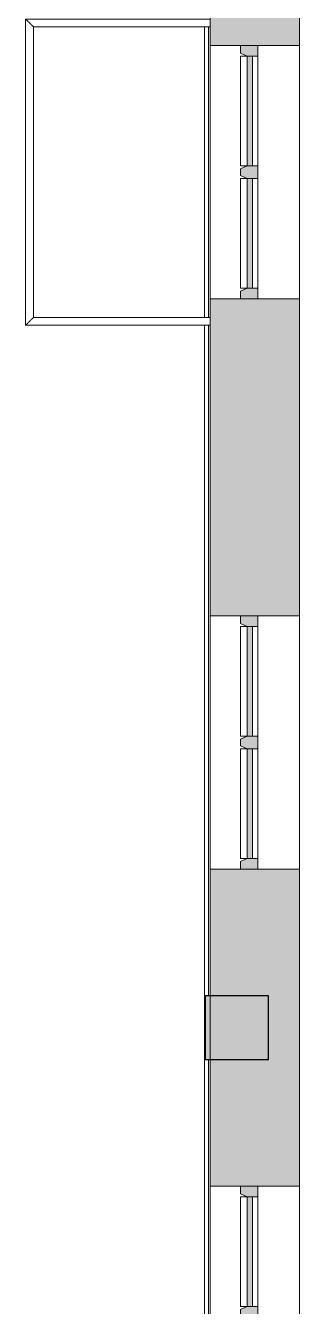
# Model space of a CAD drawing. Header units: inches. Extents: x -3803 to -1421, y -3454 to -210.
# Drawn here: x -3185.4 to -3133.5, y -2649.4 to -2406.9 of the extents above; entities that cross this region are included whole.
import ezdxf

# ---------------------------------------------------------------- set-up
doc = ezdxf.new("R2010")
doc.units = ezdxf.units.IN
doc.header["$MEASUREMENT"] = 0
for name, color, linetype, lineweight in [('A-FLOR-HRAL', 11, 'Continuous', 13), ('A-GLAZ-CURT', 52, 'Continuous', 13), ('A-GLAZ-CWMG', 51, 'Continuous', 13), ('A-WALL', 113, 'Continuous', 13), ('A-WALL-PATT', 111, 'Continuous', 13), ('S-COLS', 52, 'Continuous', 13)]:
    doc.layers.add(name, color=color, linetype=linetype, lineweight=lineweight)

# ---------------------------------------------------------------- blocks, each defined once
blk = doc.blocks.new('15830016-STRUCT_MARTINEZ-MOORE_CENTRAL_v2018_rvt-1-DIMENSION PLAN - LEVEL 2 _579_ - 2__ - CAD')
at = {"layer": 'S-COLS', "lineweight": 5}
blk.add_hatch(color=50, dxfattribs=at).paths.add_polyline_path([(-3139.4, -2602.64), (-3139.4, -2590.64), (-3151.4, -2590.64), (-3151.4, -2602.64)], flags=0)
at = {"layer": 'S-COLS', "color": 253, "lineweight": 25}
for p, q in [((-3139.4, -2590.64), (-3151.4, -2590.64)), ((-3151.4, -2590.64), (-3151.4, -2602.64)), ((-3139.4, -2602.64), (-3139.4, -2590.64)), ((-3151.4, -2602.64), (-3139.4, -2602.64))]:
    blk.add_line(p, q, dxfattribs=at)
blk = doc.blocks.new('level 2 - band2 - level 2 - band-474741-DIMENSION PLAN - LEVEL 2 _579_ - 2__ - CAD')
at = {"layer": 'A-WALL', "lineweight": 20}
for p, q in [((-3151.52, -2407.14), (-3151.52, -2462.14)), ((-3150.77, -2407.14), (-3150.77, -2462.14)), ((-3151.52, -2463.64), (-3151.52, -2715.9)), ((-3150.77, -2463.64), (-3150.77, -2590.64)), ((-3150.77, -2602.64), (-3150.77, -2715.9))]:
    blk.add_line(p, q, dxfattribs=at)
blk = doc.blocks.new('System Panel - Winco Glass-383301-DIMENSION PLAN - LEVEL 2 _579_ - 2__ - CAD')
at = {"layer": 'A-GLAZ-CURT', "lineweight": 9}
blk.add_hatch(color=90, dxfattribs=at).paths.add_polyline_path([(-10.359375, -1), (10.359375, -1), (10.359375, 0), (-10.359375, 0)], flags=0)
at = {"layer": 'A-GLAZ-CURT', "lineweight": 20}
for p, q in [((10.359375, 0), (-10.359375, 0)), ((-10.359375, 0), (-10.359375, -1)), ((10.359375, -1), (10.359375, 0)), ((-10.359375, -1), (10.359375, -1))]:
    blk.add_line(p, q, dxfattribs=at)
blk = doc.blocks.new('Rectangular Mullion - Winco Accent Full_Left-Large-383303-DIMENSION PLAN - LEVEL 2 _579_ - 2__ - CAD')
at = {"layer": 'A-GLAZ-CWMG', "lineweight": 9}
blk.add_hatch(color=90, dxfattribs=at).paths.add_polyline_path([(-2.06, 2), (0, 2), (0, -1.25), (-1.48, -1.25), (-2.06, 0)], flags=0)
at = {"layer": 'A-GLAZ-CWMG', "lineweight": 20}
for p, q in [((-2.06, 0), (-2.06, 2)), ((-2.06, 2), (0, 2)), ((-1.48, -1.25), (-2.06, 0)), ((0, 2), (0, -1.25)), ((0, -1.25), (-1.48, -1.25))]:
    blk.add_line(p, q, dxfattribs=at)
blk = doc.blocks.new('Rectangular Mullion - Winco Accent Full_Right-Large-383305-DIMENSION PLAN - LEVEL 2 _579_ - 2__ - CAD')
at = {"layer": 'A-GLAZ-CWMG', "lineweight": 9}
for p, q in [((-3144.65, -2435.86), (-3143.4, -2435.86)), ((-3144.65, -2435.86), (-3144.65, -2456.58)), ((-3141.4, -2435.86), (-3141.4, -2456.58)), ((-3143.4, -2456.58), (-3144.65, -2456.58))]:
    blk.add_line(p, q, dxfattribs=at)
blk = doc.blocks.new('Rectangular Mullion - Winco Accent Full_Right-Large-V4-DIMENSION PLAN - LEVEL 2 _579_ - 2__ - CAD')
at = {"layer": 'A-GLAZ-CWMG', "lineweight": 9}
for p, q in [((-3144.65, -2412.7), (-3143.4, -2412.7)), ((-3144.65, -2412.7), (-3144.65, -2433.42)), ((-3141.4, -2412.7), (-3141.4, -2433.42)), ((-3143.4, -2433.42), (-3144.65, -2433.42))]:
    blk.add_line(p, q, dxfattribs=at)
blk = doc.blocks.new('Rectangular Mullion - Winco Accent Full-Large-383306-DIMENSION PLAN - LEVEL 2 _579_ - 2__ - CAD')
at = {"layer": 'A-GLAZ-CWMG', "lineweight": 9}
blk.add_hatch(color=90, dxfattribs=at).paths.add_polyline_path([(-1.22, 2), (1.22, 2), (1.22, 0), (0.64, -1.25), (-0.64, -1.25), (-1.22, 0)], flags=0)
at = {"layer": 'A-GLAZ-CWMG', "lineweight": 20}
for p, q in [((-1.22, 2), (1.22, 2)), ((-1.22, 0), (-1.22, 2)), ((-0.64, -1.25), (-1.22, 0)), ((1.22, 0), (0.64, -1.25)), ((1.22, 2), (1.22, 0)), ((0.64, -1.25), (-0.64, -1.25))]:
    blk.add_line(p, q, dxfattribs=at)
blk = doc.blocks.new('Rectangular Mullion - Winco Accent Full_Left-Large-384324-DIMENSION PLAN - LEVEL 2 _579_ - 2__ - CAD')
at = {"layer": 'A-GLAZ-CWMG', "lineweight": 9}
blk.add_hatch(color=90, dxfattribs=at).paths.add_polyline_path([(0, -2), (-2.06, -2), (-2.06, 0), (-1.48, 1.25), (0, 1.25)], flags=0)
at = {"layer": 'A-GLAZ-CWMG', "lineweight": 20}
for p, q in [((-2.06, 0), (-1.48, 1.25)), ((-2.06, -2), (-2.06, 0)), ((-1.48, 1.25), (0, 1.25)), ((0, 1.25), (0, -2)), ((0, -2), (-2.06, -2))]:
    blk.add_line(p, q, dxfattribs=at)
blk = doc.blocks.new('Railing - Railing-545936-DIMENSION PLAN - LEVEL 2 _579_ - 2__ - CAD')
at = {"layer": 'A-FLOR-HRAL', "lineweight": 9}
for p, q in [((-3150.4, -2405.64), (-3185.4, -2405.64)), ((-3185.4, -2405.64), (-3185.4, -2463.64)), ((-3183.9, -2407.14), (-3150.4, -2407.14)), ((-3183.9, -2462.14), (-3183.9, -2407.14)), ((-3185.4, -2463.64), (-3150.4, -2463.64)), ((-3150.4, -2462.14), (-3183.9, -2462.14))]:
    blk.add_line(p, q, dxfattribs=at)
for points in [[(-3185.4, -2405.64), (-3185.4, -2405.64), (-3185.38, -2405.65), (-3185.34, -2405.7), (-3185.3, -2405.74), (-3185.25, -2405.78), (-3185.21, -2405.83), (-3185.17, -2405.87), (-3185.1, -2405.93), (-3185.04, -2406), (-3184.98, -2406.06), (-3184.93, -2406.1), (-3184.89, -2406.15), (-3184.84, -2406.2), (-3184.79, -2406.24), (-3184.74, -2406.29), (-3184.69, -2406.34), (-3184.65, -2406.39), (-3184.6, -2406.44), (-3184.55, -2406.49), (-3184.5, -2406.54), (-3184.45, -2406.58), (-3184.4, -2406.63), (-3184.36, -2406.68), (-3184.31, -2406.72), (-3184.27, -2406.77), (-3184.23, -2406.81), (-3184.18, -2406.86), (-3184.13, -2406.91), (-3184.08, -2406.95), (-3184.04, -2407), (-3183.99, -2407.04), (-3183.95, -2407.09), (-3183.91, -2407.13), (-3183.9, -2407.14), (-3183.9, -2407.14)], [(-3185.4, -2463.64), (-3185.4, -2463.64), (-3185.38, -2463.63), (-3185.34, -2463.59), (-3185.3, -2463.54), (-3185.25, -2463.5), (-3185.21, -2463.45), (-3185.16, -2463.41), (-3185.1, -2463.35), (-3185.04, -2463.28), (-3184.98, -2463.22), (-3184.93, -2463.18), (-3184.89, -2463.13), (-3184.84, -2463.08), (-3184.79, -2463.04), (-3184.74, -2462.99), (-3184.69, -2462.94), (-3184.65, -2462.89), (-3184.6, -2462.84), (-3184.55, -2462.79), (-3184.5, -2462.74), (-3184.45, -2462.7), (-3184.4, -2462.65), (-3184.36, -2462.6), (-3184.31, -2462.56), (-3184.27, -2462.52), (-3184.23, -2462.47), (-3184.18, -2462.42), (-3184.13, -2462.37), (-3184.08, -2462.33), (-3184.04, -2462.28), (-3183.99, -2462.24), (-3183.95, -2462.2), (-3183.91, -2462.15), (-3183.9, -2462.14), (-3183.9, -2462.14)]]:
    blk.add_open_spline(points, degree=3, knots=[0, 0, 0, 0, 0.083333, 0.125, 0.166667, 0.208333, 0.229167, 0.25, 0.291667, 0.333333, 0.354167, 0.375, 0.395833, 0.416667, 0.4375, 0.458333, 0.479167, 0.5, 0.520833, 0.541667, 0.5625, 0.583333, 0.604167, 0.625, 0.645833, 0.666667, 0.6875, 0.708333, 0.75, 0.770833, 0.791667, 0.833333, 0.875, 0.916667, 1, 1, 1, 1], dxfattribs=at)

msp = doc.modelspace()

# ---------------------------------------------------------------- hatches: boundary and pattern name
at = {"layer": 'A-WALL-PATT', "lineweight": 20}
h = msp.add_hatch(color=10, dxfattribs=at)
h.paths.add_polyline_path([(-3150.09, -2821.64), (-3133.52, -2821.64), (-3133.52, -2782.64), (-3150.4, -2782.64), (-3150.4, -2821.64)], flags=0)
h.paths.add_polyline_path([(-3150.4, -2734.64), (-3133.52, -2734.64), (-3133.52, -2674.64), (-3150.4, -2674.64), (-3150.4, -2675.86)], flags=0)
h.paths.add_polyline_path([(-3133.52, -2626.64), (-3133.52, -2566.64), (-3150.4, -2566.64), (-3150.4, -2626.64)], flags=0)
h.paths.add_polyline_path([(-3150.4, -2518.64), (-3133.52, -2518.64), (-3133.52, -2458.64), (-3150.4, -2458.64), (-3150.4, -2497.54)], flags=0)
h.paths.add_polyline_path([(-3150.4, -2410.64), (-3133.52, -2410.64), (-3133.52, -2371.64), (-3150.4, -2371.64), (-3150.4, -2408.38)], flags=0)

# ---------------------------------------------------------------- linework, layer by layer
at = {"layer": 'A-WALL', "lineweight": 20}
for p, q in [((-3133.52, -2458.64), (-3133.52, -2212.14)), ((-3150.4, -2371.64), (-3150.4, -2734.64)), ((-3150.4, -2410.64), (-3133.52, -2410.64)), ((-3133.52, -2458.64), (-3150.4, -2458.64)), ((-3133.52, -2734.64), (-3133.52, -2458.64)), ((-3150.4, -2518.64), (-3133.52, -2518.64)), ((-3133.52, -2566.64), (-3150.4, -2566.64)), ((-3150.4, -2626.64), (-3133.52, -2626.64))]:
    msp.add_line(p, q, dxfattribs=at)

# ---------------------------------------------------------------- block references
at = {"lineweight": 5}
msp.add_blockref('15830016-STRUCT_MARTINEZ-MOORE_CENTRAL_v2018_rvt-1-DIMENSION PLAN - LEVEL 2 _579_ - 2__ - CAD', (0, 0), dxfattribs=at)
at = {"layer": 'A-FLOR-HRAL', "lineweight": 9}
msp.add_blockref('Railing - Railing-545936-DIMENSION PLAN - LEVEL 2 _579_ - 2__ - CAD', (0, 0), dxfattribs=at)
at = {"layer": 'A-GLAZ-CURT', "lineweight": 9, "rotation": 89.99999999999854}
for p in [(-3143.4, -2423.06), (-3143.4, -2446.22), (-3143.4, -2531.06), (-3143.4, -2554.22), (-3143.4, -2639.06)]:
    msp.add_blockref('System Panel - Winco Glass-383301-DIMENSION PLAN - LEVEL 2 _579_ - 2__ - CAD', p, dxfattribs=at)
at = {"layer": 'A-GLAZ-CWMG', "lineweight": 9, "extrusion": (0, 0, -1)}
for name, p, rotation in [('Rectangular Mullion - Winco Accent Full_Left-Large-383303-DIMENSION PLAN - LEVEL 2 _579_ - 2__ - CAD', (3143.4, -2410.64), 90.00000000000146), ('Rectangular Mullion - Winco Accent Full-Large-383306-DIMENSION PLAN - LEVEL 2 _579_ - 2__ - CAD', (3143.4, -2434.64), 90.00000000000146), ('Rectangular Mullion - Winco Accent Full_Left-Large-384324-DIMENSION PLAN - LEVEL 2 _579_ - 2__ - CAD', (3143.4, -2458.64), 269.9999999999992), ('Rectangular Mullion - Winco Accent Full_Left-Large-383303-DIMENSION PLAN - LEVEL 2 _579_ - 2__ - CAD', (3143.4, -2518.64), 90.00000000000146), ('Rectangular Mullion - Winco Accent Full-Large-383306-DIMENSION PLAN - LEVEL 2 _579_ - 2__ - CAD', (3143.4, -2542.64), 90.00000000000146), ('Rectangular Mullion - Winco Accent Full_Left-Large-384324-DIMENSION PLAN - LEVEL 2 _579_ - 2__ - CAD', (3143.4, -2566.64), 269.9999999999992), ('Rectangular Mullion - Winco Accent Full_Left-Large-383303-DIMENSION PLAN - LEVEL 2 _579_ - 2__ - CAD', (3143.4, -2626.64), 90.00000000000146), ('Rectangular Mullion - Winco Accent Full-Large-383306-DIMENSION PLAN - LEVEL 2 _579_ - 2__ - CAD', (3143.4, -2650.64), 90.00000000000146)]:
    msp.add_blockref(name, p, dxfattribs=dict(at, rotation=rotation))
at = {"layer": 'A-GLAZ-CWMG', "lineweight": 9}
for name, p in [('Rectangular Mullion - Winco Accent Full_Right-Large-V4-DIMENSION PLAN - LEVEL 2 _579_ - 2__ - CAD', (0, 0)), ('Rectangular Mullion - Winco Accent Full_Right-Large-383305-DIMENSION PLAN - LEVEL 2 _579_ - 2__ - CAD', (0, 0)), ('Rectangular Mullion - Winco Accent Full_Right-Large-V4-DIMENSION PLAN - LEVEL 2 _579_ - 2__ - CAD', (0, -108)), ('Rectangular Mullion - Winco Accent Full_Right-Large-383305-DIMENSION PLAN - LEVEL 2 _579_ - 2__ - CAD', (0, -108)), ('Rectangular Mullion - Winco Accent Full_Right-Large-V4-DIMENSION PLAN - LEVEL 2 _579_ - 2__ - CAD', (0, -216))]:
    msp.add_blockref(name, p, dxfattribs=at)
at = {"layer": 'A-WALL', "lineweight": 20}
msp.add_blockref('level 2 - band2 - level 2 - band-474741-DIMENSION PLAN - LEVEL 2 _579_ - 2__ - CAD', (0, 0), dxfattribs=at)

doc.saveas('drawing.dxf')
